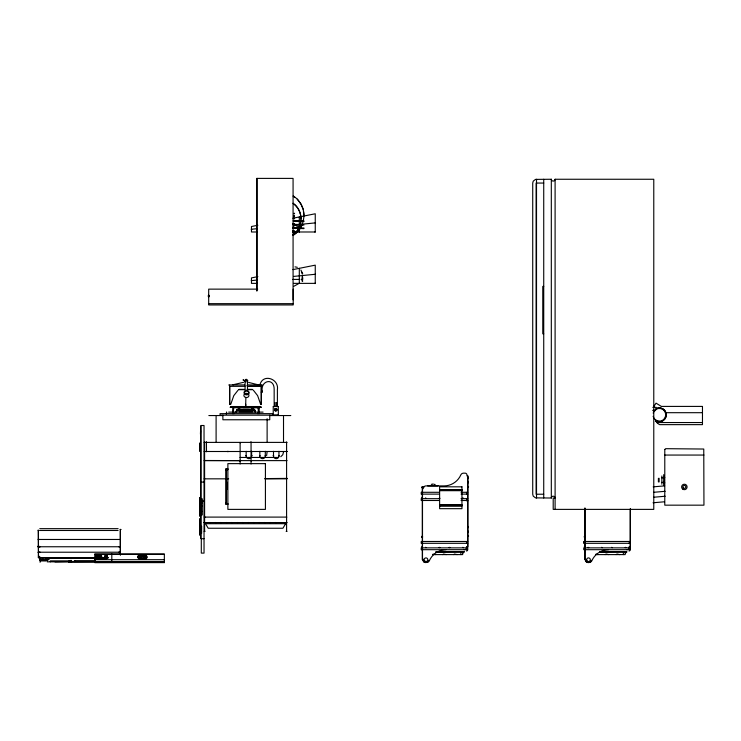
<?xml version="1.0" encoding="UTF-8"?>
<svg xmlns="http://www.w3.org/2000/svg" width="741" height="741" viewBox="0 0 741 741"><rect width="100%" height="100%" fill="white"/><g stroke="black" fill="none" stroke-linecap="round" stroke-linejoin="round"><path stroke-width="1.11" d="M39.745 557.778L39.838 560.057L40.385 559.103L39.745 559.103M40.107 562.28L40.107 560.122L43.534 560.122M40.06 559.668L40.07 558.232L40.672 558.232M40.486 559.233L40.486 560.946L42.311 560.946L42.311 559.233M42.024 560.076L43.311 560.14L42.274 560.14M42.024 559.696L42.024 559.594M43.126 559.233L43.126 560.946L45.859 560.946L45.859 559.233M46.099 559.233L46.099 557.871M50.314 561.835L50.314 560.863L71.507 560.863M70.506 561.224L70.506 560.465L71.507 560.465L71.618 561.15M73.822 561.224L95.302 561.289M74.841 561.493L74.841 560.724M138.586 557.778L138.586 554.731M137.919 557.788L140.225 558.084L140.225 554.731M164.345 562.604L164.345 553.953L94.765 553.953L94.765 562.604L164.345 562.604L164.345 561.734L71.507 561.817M240.13 460.874L240.13 460.337M39.931 557.769L40.097 557.232A1.38 1.38 0 0 1 38.865 556.046M245.725 404.253L245.706 406.54A24.962 1 -89.6 0 1 245.873 397.333M118.764 552.101L119.949 552.101M107.538 558.084C105.768 556.454 107.593 553.073 107.538 558.084C105.185 559.566 100.859 558.288 97.682 558.723C94.505 550.693 108.251 559.131 97.951 555.426M99.84 555.528L100.628 555.731L97.701 554.842C101.045 552.943 101.915 559.474 99.59 558.742M262.157 391.202C260.637 380.031 274.531 377.447 274.161 389.627L274.161 406.476M100.581 558.075L100.628 556.25L100.044 556.167L100.674 555.657L99.97 555.657L100.628 555.731M628.85 547.127L629.655 546.599M140.225 555.315C139.123 555.389 138.224 556.482 138.206 557.732L138.104 555.972L138.271 557.658C137.354 551.137 144.68 559.362 138.762 558.631C136.872 555.833 140.345 559.26 140.318 558.64M38.754 557.769L40.097 557.232M140.883 555.972C140.66 557.288 140.012 558.64 138.938 558.575M105.667 555.528L106.63 555.528C102.443 553.74 107.25 560.983 106.565 556.398L106.713 558.686L105.333 558.751M140.132 555.333L139.141 555.546L139.771 555.704L139.188 557.806L139.845 557.732L140.132 555.333L138.678 555.305L142.04 555.315L142.504 556.056L141.688 556.389L141.864 555.315L140.318 555.305M141.383 557.982L141.55 556.287L141.614 558.529L144.597 558.631L145.051 557.89L144.245 557.556L143.958 558.242M146.144 558.64L144.68 558.612C149.2 559.27 145.903 552.471 142.291 555.417C146.987 554.212 142.402 555.833 144.504 556.454C144.967 555.574 146.681 554.777 145.014 555.62L145.884 555.37M146.709 555.972C146.338 557.325 145.921 558.751 144.764 558.575L146.051 558.631M98.942 558.075C99.664 554.694 99.183 561.085 95.83 559.131M303.958 225.079L293.492 224.625M303.958 228.636L293.492 228.182M38.865 539.587C37.837 537.827 38.023 541.125 38.903 539.346M204.145 442.396L287.045 442.396M204.145 460.615L287.045 460.615M204.145 478.834L228.673 478.834M274.948 409.486C276.347 412.811 277.041 406.846 274.967 409.708M300.42 224.227L300.753 221.689A14.727 14.727 0 0 1 300.42 224.227L298.466 228.96M300.865 220.837C301.531 214.112 298.706 207.045 293.028 203.229M303.606 211.565A23.138 23.138 0 0 1 303.958 215.585C303.597 223.476 300.105 231.127 293.343 235.249M283.516 451.991L282.784 454.724L280.783 456.725M287.045 478.834L264.815 478.834M421.786 487.18L422.555 487.615L422.111 486.856M422.351 487.717L422.351 486.856M422.231 536.039L421.833 536.706M555.111 179.257C555.185 181.702 551.202 181.702 551.295 179.257L535.539 179.387L533.233 181.156L532.723 183.055L532.723 494.228L533.233 496.118L535.539 497.887L551.313 498.017C551.202 495.581 555.204 495.581 555.111 498.017L553.203 498.017L553.203 509.382L653.775 509.382L653.775 179.257L555.102 179.257L555.111 509.382M584.871 536.049L584.297 536.475L584.871 536.91M421.786 487.745C423.5 489.097 421.194 486.42 422.685 487.735M230.784 404.253L233.786 395.648L238.028 390.248M98.127 558.686C97.664 556.973 96.997 556.352 99.035 555.657L98.377 555.731M105.074 556.5L106.426 555.815L105.843 555.731M244.836 385.922L244.789 386.459M247.726 386.561L247.105 385.366M139.188 557.806L139.743 555.88M144.041 557.732L144.412 556.445L142.504 556.056L144.245 556.389M297.363 224.875L292.778 224.801M143.995 557.806L144.412 556.445M259.934 384.801C262.879 373.14 279.246 378.781 277.393 389.627L277.393 406.476M96.738 558.436L97.312 558.353C96.525 556.963 93.82 559.01 97.349 558.436L94.765 559.325L96.219 558.751M98.377 556.25L98.988 556.25L98.331 556.324M105.843 556.25L106.509 556.324M105.509 558.723L106.463 558.436C105.259 557.139 101.749 559.029 97.951 559.038M105.88 558.001L107.519 558.001M139.188 558.325L139.91 558.473M141.438 556.139L139.743 555.972M141.411 557.89C143.8 556.232 140.595 561.067 144.504 558.64M145.681 557.732L144.967 557.732M146.653 556.139C146.403 557.186 144.282 554.907 145.634 555.62L145.014 555.62M266.63 455.632L267.121 451.547M439.802 498.397L439.08 498.304L439.802 498.211M422 536.688L422 537.41M297.336 228.487L300.939 228.589M101.322 558.723L101.406 557.667L98.405 558.001L99.164 557.714M653.293 407.346L656.026 403.15L661.361 406.411L702.468 406.411L702.468 424.639L659.722 424.639A8.068 8.068 0 0 1 656.081 421.36L655.683 420.036L656.257 420.397M298.577 229.025L295.511 233.193M239.732 460.383L240.584 460.615L239.732 460.846M286.397 516.903L286.656 517.357L286.591 516.82M261.656 385.301L262.138 384.94L247.624 384.94M139.845 557.732L139.799 556.139M467.136 546.599L466.33 547.099M225.894 470.09L227.876 469.646M100.878 558.686L99.683 558.723L99.97 556.324L100.072 558.084L100.674 557.843M292.908 234.888L296.9 230.988A14.727 14.727 0 0 0 297.984 229.664M293.047 235.082L297.187 231.942M240.455 442.72L239.806 442.72M298.428 283.775L293.936 286.23M99.766 558.686L100.628 558.436M442.636 554.601L443.544 554.055L446.277 554.601M453.566 554.601L454.483 554.055L457.216 554.601M605.156 554.601L606.064 554.055L608.796 554.601M616.086 554.601L617.003 554.055L619.735 554.601M246.966 381.819L247.79 380.726L246.744 379.42A1.686 1.63 0 0 0 245.586 379.494L244.789 380.93L245.808 381.902M297.187 199.227A23.138 23.138 0 0 1 300.865 204.016L297.336 199.07L293.325 195.948M293.955 213.788L294.557 213.788M293.955 216.27L294.557 216.27M293.955 218.762L294.557 218.762M139.743 555.787L139.141 557.732L139.743 555.787L139.188 555.62L139.91 555.472L138.854 555.333M206.489 451.769L206.424 441.951M227.904 451.769L227.904 451.241M232.878 384.792L243.622 382.3M584.982 537.41L584.297 537.049L584.982 536.688M141.772 558.612L140.401 558.631L141.438 558.325L140.827 558.325M100.016 555.731L100.878 555.481M233.693 407.652L233.285 413.654M303.958 215.585L303.254 209.573A23.138 23.138 0 0 0 301.346 204.896M98.988 558.436L98.377 558.436M97.395 557.843L96.765 558.001L97.349 557.917M105.796 556.324L106.426 556.167M144.967 556.222L145.634 556.139L145.014 556.139M296.604 226.885L300.346 226.07M141.438 555.62L140.401 555.315L141.864 555.315L140.827 555.62M257.859 225.245L251.477 226.514L251.477 231.989L257.349 231.989M292.927 218.225L315.249 213.769L315.249 231.989L292.593 231.989M257.859 276.625L251.477 277.903L251.477 283.368L257.349 283.368M292.927 269.613L315.249 265.148L315.249 283.368L299.577 283.368M659.481 421.74C663.862 421.842 667.493 416.914 665.946 412.691A6.947 6.947 0 0 0 656.007 408.708A6.947 6.947 0 0 1 666.279 414.83A6.947 6.947 0 0 1 655.961 420.879L655.794 420.777M95.793 559.131L97.858 558.751M105.843 558.436L106.463 558.436M145.014 558.325L145.597 558.242M99.683 558.723L100.739 558.584M139.188 555.62L139.799 555.62M200.014 514.921L202.302 514.921L202.302 498.823L200.014 498.823M251.477 229.256L257.173 228.682M293.612 225.042L315.509 222.874M251.477 280.635L257.173 280.061M293.612 276.421L315.509 274.253M301.244 279.413L302.819 279.227L302.532 276.68M105.741 558.584L106.509 558.51M653.192 486.856L664.668 485.874M653.664 492.302L665.131 491.311M653.719 497.23L665.177 496.248M653.043 502.768L664.501 501.787M245.901 455.771L246.429 455.734L245.901 455.752M259.563 455.771L260.091 455.734L259.563 455.752M273.234 455.771L273.753 455.734L273.225 455.752M144.838 558.529L145.736 558.473L144.912 558.473M446.008 549.683L444.1 549.803A18.423 18.423 0 0 0 429.382 560.65A3.02 3.02 0 0 1 426.881 562.438L425.056 562.438A1.825 1.825 0 0 1 423.231 560.613L423.231 559.705L422.324 559.705L422.324 488.652L423.231 488.652A2.732 2.732 0 0 1 425.964 485.911L444.183 485.911A18.423 18.423 0 0 0 460.809 474.944A3.02 3.02 0 0 1 463.32 473.166L465.135 473.166A1.825 1.825 0 0 1 466.96 474.981L466.96 475.898L467.867 475.898L467.867 546.951L466.96 546.951A2.732 2.732 0 0 1 464.227 549.683M608.528 549.683L606.62 549.803A18.423 18.423 0 0 0 591.902 560.65A3.02 3.02 0 0 1 589.401 562.438L587.576 562.438A1.825 1.825 0 0 1 585.751 560.613L585.751 559.705L584.844 559.705L584.844 508.131M660.175 421.703L655.961 420.879M39.745 558.649L39.745 559.455M261.758 391.202L262.24 391.109M262.036 392.109L261.212 392.109M261.527 392.415L262.138 392.332M265.056 478.603L286.711 478.39M38.189 545.969L38.856 545.969M200.014 511.457L202.302 511.457M200.014 528.138L201.608 528.138M543.727 183.055L536.132 183.055L536.132 494.228L543.727 494.228M293.955 213.288L294.557 213.288M293.955 215.779L294.557 215.779M293.955 218.262L294.557 218.262M293.195 220.874L303.958 220.874M293.492 221.077L303.958 221.531M292.778 223.652L294.631 223.652M293.195 224.43L300.865 224.43M292.778 227.2L294.631 227.2M293.195 227.978L303.958 227.978M292.778 228.348L297.382 228.367M251.218 229.256L251.736 229.256M292.778 230.757L294.631 230.757M292.778 231.905L294.631 231.905M295.001 266.871L297.326 267.297M292.797 279.413L299.688 279.413M251.218 280.635L251.736 280.635M293.566 283.368L299.086 283.368M543.727 286.415L542.773 286.415L542.773 333.82L543.727 333.82M257.683 289.138L208.693 289.138L208.693 304.949L293.204 304.949L293.204 289.138M208.378 295.52L209.008 295.52M208.378 296.548L209.008 296.548M208.693 303.671L293.204 303.671M243.789 379.846L242.974 379.938L243.557 380.244M244.419 384.94L228.839 384.94L229.321 385.301M249.56 386.33L260.693 386.33M244.465 386.33L229.747 386.33L229.747 404.345M247.522 386.33L261.23 386.33L261.23 404.345M239.019 389.386L244.391 389.386M247.855 389.386L252.394 389.386M238.676 389.692L244.391 389.692M247.855 389.692L252.737 389.692M245.067 394.101L247.494 394.101M230.284 404.345L229.608 404.345L229.608 386.33M260.693 404.345L261.36 404.345L261.36 386.33M273.318 406.476L275.356 406.476M275.985 406.476L278.236 406.476M230.562 406.54L260.851 406.54M275.439 406.568L273.225 406.568L273.225 414.765M276.106 406.568L278.329 406.568L278.329 414.765M230.256 407.142L261.156 407.142M230.256 407.448L261.156 407.448M652.951 407.337L656.22 407.337L656.22 409.708M236.388 412.45A5.02 3.548 90 0 1 239.575 408.921L239.575 407.652L232.767 407.735L232.563 413.654M238.871 407.911L252.107 407.911M239.5 407.652L239.5 408.921L238.778 408.921A4.261 3.01 -90 0 0 238.333 408.893M253.783 409.013A4.418 3.121 -90 0 0 252.894 408.921L252.162 408.921L252.172 407.652L259.035 407.883M243.196 409.44L248.578 409.44M238.463 409.699L253.311 409.699M652.923 410.255L655.127 410.255M238.463 410.44L253.311 410.44M653.043 410.699L655.164 410.699M239.037 411.709L252.727 411.709M228.673 412.116L233.434 412.116M258.739 412.116L263.083 412.116M665.946 412.691L702.468 412.691M273.04 414.858L278.505 414.858M208.842 415.553L222.995 415.553M269.863 415.553L290.805 415.553M656.934 422.546L702.468 422.546M200.57 430.641L200.441 434.133M204.164 451.501L287.026 451.501M664.779 455.057L703.95 455.057M251.894 455.752L251.366 455.752L251.894 455.771M265.556 455.752L265.028 455.752L265.556 455.771M279.227 455.752L278.699 455.752L279.227 455.771M240.019 457.456L278.051 457.456M227.876 468.618L225.894 468.618L225.894 504.315L227.876 504.315M225.894 469.238L227.876 469.238M663.686 477.38L664.779 477.38M661.861 477.834L663.686 477.834M286.146 478.399L287.026 478.399M201.089 482.095L204.034 482.095M661.861 482.391L663.686 482.391M663.686 482.845L664.779 482.845M432.327 484.086L433.448 484.086M431.336 484.327L431.836 484.327M434.448 484.327L434.921 484.327M434.421 484.642L434.893 484.642M427.668 485.855L438.107 485.855M467.895 486.828L468.599 486.828M422.685 487.161L423.871 487.161M422.685 487.402L423.528 487.402M439.626 489.551L461.949 489.551M439.626 489.745L461.949 489.745M439.626 490.459L461.949 490.459M439.626 490.662L461.949 490.662M439.311 492.293L421.24 492.293L421.231 494.117L439.311 494.117M461.059 492.293L467.682 492.293M461.059 494.117L467.682 494.117M439.311 498.665L421.24 498.665L421.231 500.49L439.311 500.49M461.059 498.665L467.682 498.665M461.059 500.49L467.682 500.49M202.071 501.138L204.034 501.138M200.051 502.287L202.302 502.287M202.302 503.176L200.913 503.176L200.913 505.77L202.302 505.77M225.894 503.519L227.876 503.519M225.894 504.102L227.876 504.102M439.626 504.834L461.949 504.834M439.626 505.038L461.949 505.038M439.626 505.742L461.949 505.742M439.626 505.946L461.949 505.946M204.599 517.098L286.591 517.098M204.599 522.562L286.591 522.562M201.608 526.406L200.014 526.406M39.782 528.657L118.125 528.657M119.949 529.407L120.857 529.407M120.366 529.565L120.848 529.565M38.875 530.361L37.958 530.213M39.782 530.482L118.125 530.482M204.164 531.306L205.044 531.306M286.146 531.306L287.026 531.306M200.051 533.335L201.608 533.335L201.608 526.397M467.895 536.021L468.599 536.021M421.768 536.929L422.685 536.929M584.288 536.929L585.047 536.929M204.034 538.698L201.089 538.698L201.089 425.501L204.034 425.501L204.034 553.11L201.302 553.11L201.302 538.698M38.43 539.467L120.348 539.467M467.682 541.486L421.24 541.486L421.231 543.31L467.682 543.31M629.85 541.486L583.76 541.486L583.751 543.31L629.85 543.31M38.43 546.756L120.394 546.756M585.103 547.099L584.306 546.599M435.865 551.869L464.496 551.869L435.865 552.054M599.534 551.869L627.016 551.869L599.534 552.054M38.43 552.221L120.394 552.221M433.077 554.055L435.347 554.601M596.051 554.055L597.867 554.601M94.765 554.398L164.345 554.398M432.587 554.601L462.662 554.601L462.68 552.786M596.051 554.601L625.182 554.601L625.2 552.786M138.113 554.768L142.67 554.768M140.494 555.333L141.772 555.333M138.586 555.463L140.225 555.463M138.586 556.334L140.225 556.334M138.586 557.186L140.225 557.186M108.214 557.686L38.291 557.621M102.193 557.806L40.412 557.778M104.425 557.945L107.954 557.806M48.832 558.084L102.091 557.992M104.361 558.084L107.871 557.992M144.764 558.575L145.884 558.575M94.765 559.696L164.345 559.696M45.182 560.122L48.1 560.122M45.09 560.14L47.535 560.14M40.486 560.344L42.311 560.344M40.107 560.455L43.154 560.455M45.182 560.455L47.22 560.455M74.841 561.048L95.302 561.048M71.618 561.27L68.561 561.224L68.561 562.28L71.507 562.28L71.507 560.937M73.822 561.493L95.302 561.493L71.09 561.567M68.783 561.567L54.954 561.835M69.774 561.835L47.22 561.835L47.22 559.418L49.193 557.788L49.212 559.233L39.745 559.233L40.236 559.372M71.062 561.835L95.339 561.826M108.547 562.169L94.765 562.252L164.345 562.002M94.765 562.28L164.345 562.28L161.529 562.169M94.765 562.345L164.345 562.326M94.765 562.512L164.345 562.456M204.599 460.494L240.13 460.615M468.043 477.287L468.164 478.436L468.164 477.26M468.164 526.453L468.043 527.629L468.164 526.453M140.494 558.612L141.957 558.64M468.006 483.002L468.006 481.807M468.006 532.195L468.006 531.001M105.509 555.444L106.63 555.528M38.504 557.223L38.291 530.528M258.072 407.652L258.479 413.654M96.404 555.444L97.349 555.731L95.756 555.657L95.756 557.843L95.654 556.083M248.615 382.412L258.1 384.792M145.634 556.139L145.051 556.056L145.681 556.222M145.014 557.806L145.597 557.89M96.738 555.731L97.312 555.815C96.599 555.065 96.663 557.556 95.672 556.167M140.864 556.056L141.485 556.222M105.796 557.843L106.426 558.001M144.764 555.37L145.634 555.62M98.127 555.481L98.951 555.815M96.478 555.481L97.349 555.731M293.195 196.161L294.788 197.384M293.316 203.71L295.344 205.266A19.618 19.618 0 0 1 301.087 219.141M421.786 497.406L422.314 497.933M421.786 546.599L422.314 547.127M253.385 390.248L257.627 395.648L260.628 404.253M104.926 556.398L106.408 558.084M657.054 422.694L656.081 421.36M225.894 502.926L226.376 503.519L226.376 469.238M300.902 270.057L302.726 273.874M301.402 271.715L301.744 272.438M301.883 278.746L302.726 281.163M300.939 203.97L303.254 209.573M38.856 552.101L37.976 552.341L40.06 552.101M302.004 273.188L302.18 273.966M302.004 276.838L302.18 277.606M302.004 280.478L302.18 281.256M146.709 557.982L146.551 556.287L146.69 557.89M140.883 557.982L140.781 556.222L140.864 557.89M141.383 555.972L141.438 557.806L141.411 556.056M286.582 477.954L286.591 478.834M663.686 474.648L663.686 485.577M661.861 476.009L661.861 484.206M659.129 478.288L659.129 481.937M658.397 478.288L658.397 481.937M630.387 508.539L630.387 546.951L629.48 546.951A2.732 2.732 0 0 1 626.747 549.683M630.211 509.132L630.211 546.951M629.665 547.858L629.665 549.683M629.294 541.486L629.294 543.31M629.294 547.858L629.294 549.683M623.376 552.786L623.376 554.601M585.019 508.131L585.019 559.705M584.677 541.486L584.658 543.31M584.658 547.858L584.658 549.683M584.297 541.486L584.297 543.31M551.313 179.257L551.313 498.017M543.727 179.257L543.727 498.017M536.521 179.257L536.521 498.017M467.691 475.898L467.691 546.951M466.774 492.293L466.774 494.117M466.774 498.665L466.774 500.49M466.774 541.486L466.774 543.31M466.774 547.858L466.774 549.683M460.856 552.786L460.856 554.601M422.5 488.652L422.5 559.705M422.138 492.293L422.138 494.117M422.138 498.665L422.138 500.49M422.157 541.486L422.138 543.31M422.138 547.858L422.138 549.683M421.777 492.293L421.777 494.117M421.777 498.665L421.777 500.49M421.777 541.486L421.777 543.31M421.777 547.858L421.777 549.683M315.027 231.729L315.027 232.248M315.027 283.108L315.027 283.627M299.308 216.956L299.308 232.248M299.308 268.335L299.308 283.136M293.075 299.846L293.075 178.396L256.775 178.396L256.775 290.88M286.591 441.951L286.591 531.306M283.516 416.461L283.516 441.673M278.959 451.306L278.959 455.752A2.742 2.742 0 0 1 276.226 458.67A2.742 2.742 0 0 1 273.494 455.752L273.494 451.306M269.761 415.182L269.761 419.767L222.884 419.767L222.884 415.182M267.121 418.721L267.121 442.497M265.297 451.306L265.297 455.752A2.742 2.742 0 0 1 262.564 458.67A2.742 2.742 0 0 1 259.832 455.752L259.832 451.306M259.202 408.235L259.202 413.654M257.683 413.654L257.683 412.116L234.063 412.116L234.063 413.654M257.025 178.396L257.025 290.88M251.634 451.306L251.634 455.752A2.742 2.742 0 0 1 248.893 458.67A2.742 2.742 0 0 1 246.16 455.752L246.16 451.306M251.06 441.951L251.06 464.033M247.494 380.661L247.494 390.155L245.067 390.155L245.067 380.661M241.409 409.699L241.409 410.44M240.13 442.396L240.13 464.033M227.079 482.224L227.079 489.449M216.103 416.461L216.103 442.497M209.008 295.307L209.008 296.761M208.378 295.307L208.378 296.761M204.599 441.951L204.599 531.306M200.57 426.019L200.57 538.179M200.051 442.951L200.051 451.426M200.051 497.443L200.051 516.301M200.051 518.617L200.051 535.234M199.875 443.118L199.875 451.26M199.875 497.609L199.875 516.134M199.875 518.793L199.875 535.058M120.403 530.528L120.403 554.953M120.283 530.361L120.283 554.953M111.808 553.953L111.808 561.734M71.618 560.937L71.618 561.826M38.421 530.361L38.421 557.667M591.337 560.307A2.918 2.918 0 0 1 587.882 562.558A2.918 2.918 0 0 1 585.631 559.103M630.193 549.85A1.362 1.362 0 0 1 629.016 551.026M653.173 413.117A6.391 6.391 0 0 1 663.056 409.616A6.391 6.391 0 0 1 662.889 420.101A6.391 6.391 0 0 1 653.117 416.294M653.71 411.746A5.808 5.808 0 0 1 654.359 410.81M428.817 560.307A2.918 2.918 0 0 1 428.631 560.891M428.326 561.419A2.918 2.918 0 0 1 423.111 559.103M467.682 500.657A1.371 1.371 0 0 1 467.154 501.574M467.682 549.85A1.371 1.371 0 0 1 466.497 551.035M255.33 411.783A4.418 3.121 -90 0 0 252.172 408.921A4.983 3.52 -90 0 1 255.358 412.45M252.885 408.921A4.983 3.52 -90 0 1 253.737 409.134M254.144 409.347A4.983 3.52 -90 0 1 254.524 409.625M254.876 409.968A4.983 3.52 -90 0 1 255.2 410.375M236.018 411.338A5.02 3.548 90 0 1 236.259 410.838M236.87 409.977A5.02 3.548 90 0 1 237.602 409.356M238.426 408.995A5.02 3.548 90 0 1 238.852 408.921M236.638 409.727A4.261 3.01 -90 0 1 237.027 409.384M236.194 412.376A4.261 3.01 90 0 1 237.75 409.384M238.167 409.125A4.261 3.01 90 0 1 239.5 408.921M245.956 394.545A24.962 1 -89.6 0 1 246.003 393.239M248.485 394.221A2.538 2.13 3.4 0 1 246.633 397.546A2.538 2.13 3.4 0 1 244.113 394.471M244.956 393.638A2.538 2.13 3.4 0 1 245.54 393.388M246.846 393.323A2.538 2.13 3.4 0 1 247.475 393.499M247.124 385.996A1.843 1.843 0 0 1 247.494 386.237M245.067 381.078A1.352 1.287 0 0 1 247.494 381.078M245.067 380.855A1.352 1.287 0 0 1 247.494 380.855M276.087 408.523A1.223 1.223 0 0 1 276.828 410.319A1.223 1.223 0 0 1 274.911 410.57A1.223 1.223 0 0 1 275.161 408.652M276.078 408.569A1.176 1.176 0 0 1 276.791 410.292A1.176 1.176 0 0 1 274.939 410.533A1.176 1.176 0 0 1 275.189 408.689M301.846 225.394A17.367 17.367 0 0 1 300.865 227.154M300.17 225.208A14.727 14.727 0 0 1 298.984 228.08M40.236 557.686A1.825 1.825 0 0 1 38.421 555.861M226.598 412.209L226.283 414.034L226.616 412.181M276.569 402.9L276.55 405.234L274.957 405.234L274.957 402.835L276.569 402.9M40.06 546.756L37.958 546.756L40.06 546.756M118.764 546.636L119.949 546.877L118.764 546.636M104.824 556.25L104.768 558.084L104.824 556.25M664.788 449.472L664.779 505.167L703.95 505.167L703.765 449.037L665.687 448.685L664.788 449.472M206.155 442.321L206.656 442.534L206.183 442.257M204.34 517.023L204.868 517.162L204.34 517.023M204.164 522.442L205.044 522.683L204.164 522.442M204.34 522.488L204.868 522.637L204.34 522.488M209.805 522.488L210.333 522.637L209.805 522.488M215.27 522.488L215.798 522.637L215.27 522.488M220.735 522.488L221.263 522.637L220.735 522.488M226.2 522.488L226.727 522.637L226.2 522.488M231.664 522.488L232.192 522.637L231.664 522.488M237.129 522.488L237.657 522.637L237.129 522.488M250.801 442.321L251.301 442.534L250.829 442.257M250.801 451.436L251.329 451.575L250.801 451.436M242.594 522.488L243.122 522.637L242.594 522.488M250.801 460.541L251.329 460.689L250.801 460.541M248.068 522.488L248.596 522.637L248.068 522.488M253.533 522.488L254.061 522.637L253.533 522.488M258.998 522.488L259.526 522.637L258.998 522.488M264.463 522.488L264.991 522.637L264.463 522.488M269.928 522.488L270.456 522.637L269.928 522.488M275.393 522.488L275.921 522.637L275.393 522.488M286.322 451.436L286.85 451.575L286.322 451.436M280.858 522.488L281.385 522.637L280.858 522.488M286.322 522.488L286.85 522.637L286.322 522.488M425.436 498.211L426.14 498.397L425.436 498.211M425.436 547.404L426.14 547.59L425.436 547.404M439.098 547.404L439.802 547.59L439.098 547.404M449.12 547.404L449.824 547.59L449.12 547.404M462.782 498.211L463.486 498.397L462.782 498.211M462.782 547.404L463.486 547.59L462.782 547.404M462.782 552.508L463.486 552.693L462.782 552.508M587.956 547.404L588.66 547.59L587.956 547.404M601.618 547.404L602.322 547.59L601.618 547.404M611.64 547.404L612.344 547.59L611.64 547.404M625.302 547.404L626.006 547.59L625.302 547.404M625.302 552.508L626.006 552.693L625.302 552.508M285.646 523.702L282.914 528.25L208.212 528.25L205.479 523.702L285.646 523.702M99.035 557.843L98.405 558.001L99.035 557.843M40.329 559.196L39.745 559.251L40.283 559.279M272.595 413.654L220.049 413.654L220.049 415.182L272.595 415.182L272.595 413.654M265.417 463.634L227.876 463.634L227.876 509.382L265.417 509.382L265.417 463.634M461.949 486.818L439.626 486.818L439.626 508.678L461.949 508.678L461.949 486.818M467.682 547.858L421.24 547.858L421.231 549.683L467.682 549.683L467.691 547.858M630.202 547.858L583.76 547.858L583.751 549.683L630.202 549.683L630.211 547.858M100.739 556.398L100.016 556.25L100.739 556.398M587.493 561.233A1.825 1.825 0 0 0 590.308 559.798A1.825 1.825 0 0 0 587.659 558.084A1.825 1.825 0 0 0 587.493 561.233M683.48 488.087A1.454 1.454 0 0 0 685.814 487.106A1.454 1.454 0 0 0 683.804 485.577A1.454 1.454 0 0 0 683.48 488.087M682.998 489.31A2.732 2.732 0 0 0 687.092 486.939A2.732 2.732 0 0 0 682.998 484.577A2.732 2.732 0 0 0 682.998 489.31M424.973 561.233A1.825 1.825 0 0 0 427.789 559.798A1.825 1.825 0 0 0 425.139 558.084A1.825 1.825 0 0 0 424.973 561.233M244.938 394.323A2.538 2.13 3.4 0 0 249.069 393.128A2.538 2.13 3.4 0 0 245.706 390.692A2.538 2.13 3.4 0 0 244.938 394.323M245.206 394.055A2.121 1.788 3.4 0 0 248.652 393.063A2.121 1.788 3.4 0 0 245.845 391.026A2.121 1.788 3.4 0 0 245.206 394.055"/></g></svg>
